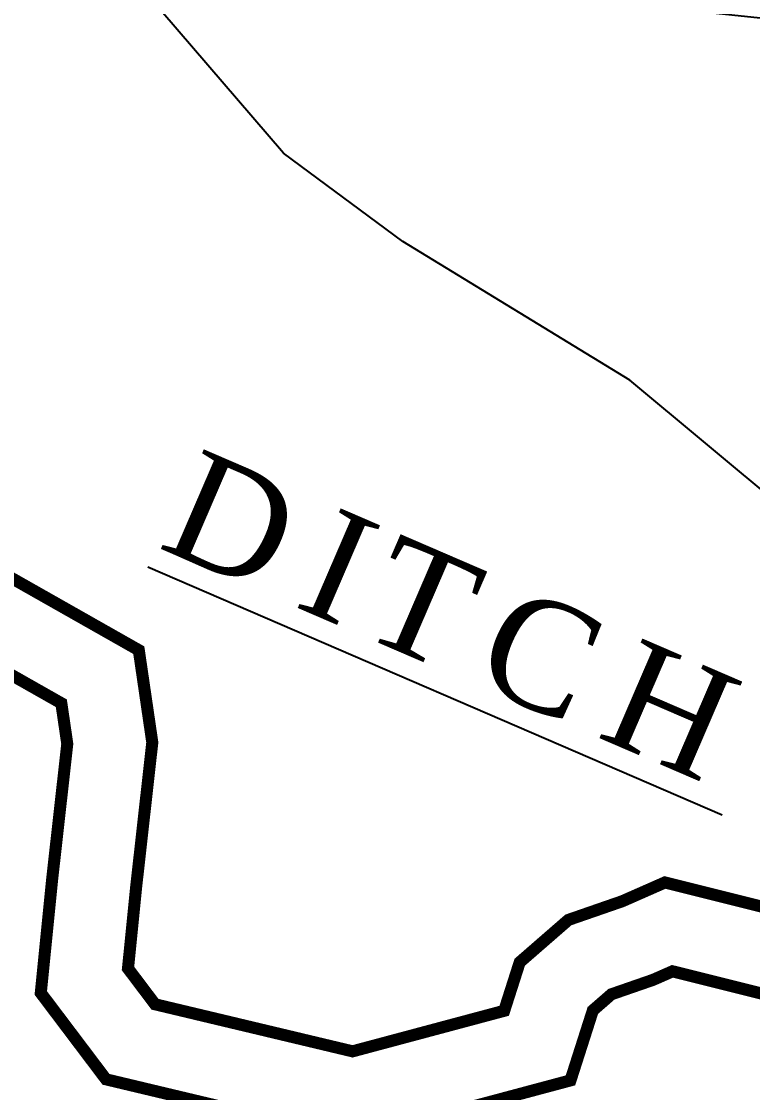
# Model space of a CAD drawing. Header units: inches. Extents: x -885 to 26362, y -28010 to 990.
# Drawn here: x 4307.82 to 4312.59, y -2380.59 to -2373.61 of the extents above; entities that cross this region are included whole.
import ezdxf

# ---------------------------------------------------------------- set-up
doc = ezdxf.new("R2010")
doc.units = ezdxf.units.IN
doc.header["$MEASUREMENT"] = 0
doc.layers.add('BUILDING', color=5, linetype='Continuous', lineweight=15)
doc.layers.add('Text', color=7, linetype='Continuous')
doc.styles.add('Text', font='times.ttf', dxfattribs={"height": 240})

msp = doc.modelspace()

# ---------------------------------------------------------------- linework, layer by layer
at = {"layer": 'BUILDING', "const_width": 0.078483}
for points in [[(4305.170767, -2375.505754), (4306.895531, -2376.746377), (4308.589496, -2377.705965), (4308.677494, -2378.306863), (4308.571896, -2379.25166), (4308.519097, -2379.778601), (4308.695093, -2380.011565), (4309.385879, -2380.176118), (4309.982164, -2380.318161), (4310.969846, -2380.05409), (4311.071044, -2379.737925), (4311.387837, -2379.462436), (4311.73983, -2379.340408), (4312.017024, -2379.218379), (4312.993804, -2379.462436), (4315.177179, -2380.229737)], [(4304.846995, -2375.949608), (4306.598872, -2377.209734), (4308.084855, -2378.051506), (4308.123634, -2378.316309), (4308.025563, -2379.19376), (4307.95099, -2379.93801), (4308.375741, -2380.500246), (4309.258571, -2380.710547), (4309.989927, -2380.884765), (4311.401612, -2380.507331), (4311.547453, -2380.05169), (4311.668172, -2379.946711), (4311.940812, -2379.852192), (4312.066279, -2379.796958), (4312.841979, -2379.990774), (4316.400825, -2381.149639)]]:
    msp.add_lwpolyline(points, dxfattribs=at)
at = {"layer": 'Text'}
msp.add_lwpolyline([(4311.980591, -2373.519742), (4313.578991, -2373.688268), (4315.176158, -2374.884517), (4318.476089, -2378.155252), (4320.601245, -2379.534544), (4321.846419, -2380.166874), (4323.456785, -2380.163176), (4324.411565, -2380.971153), (4326.59832, -2381.707022), (4327.878693, -2381.834597), (4328.236963, -2382.616947), (4328.032906, -2383.056454), (4328.068224, -2383.703941), (4327.287315, -2384.280793), (4327.209907, -2384.482246), (4321.503226, -2382.914365), (4316.711726, -2381.424137), (4314.445773, -2379.577069), (4314.067381, -2378.351237), (4313.292997, -2377.199362), (4311.788229, -2375.947645), (4310.30986, -2375.045373), (4309.531076, -2374.47036), (4307.854711, -2372.516055)], dxfattribs=at)

# ---------------------------------------------------------------- texts
at = {"layer": 'Text', "insert": (4308.984883, -2376.38591), "char_height": 0.70634956, "attachment_point": 1, "rotation": 336.6717127, "style": 'Text'}
msp.add_mtext('{\\fTimes New Roman|b0|i0|c0|p18;\\T1.25;\\LDITCH}', dxfattribs=at)

doc.saveas('drawing.dxf')
